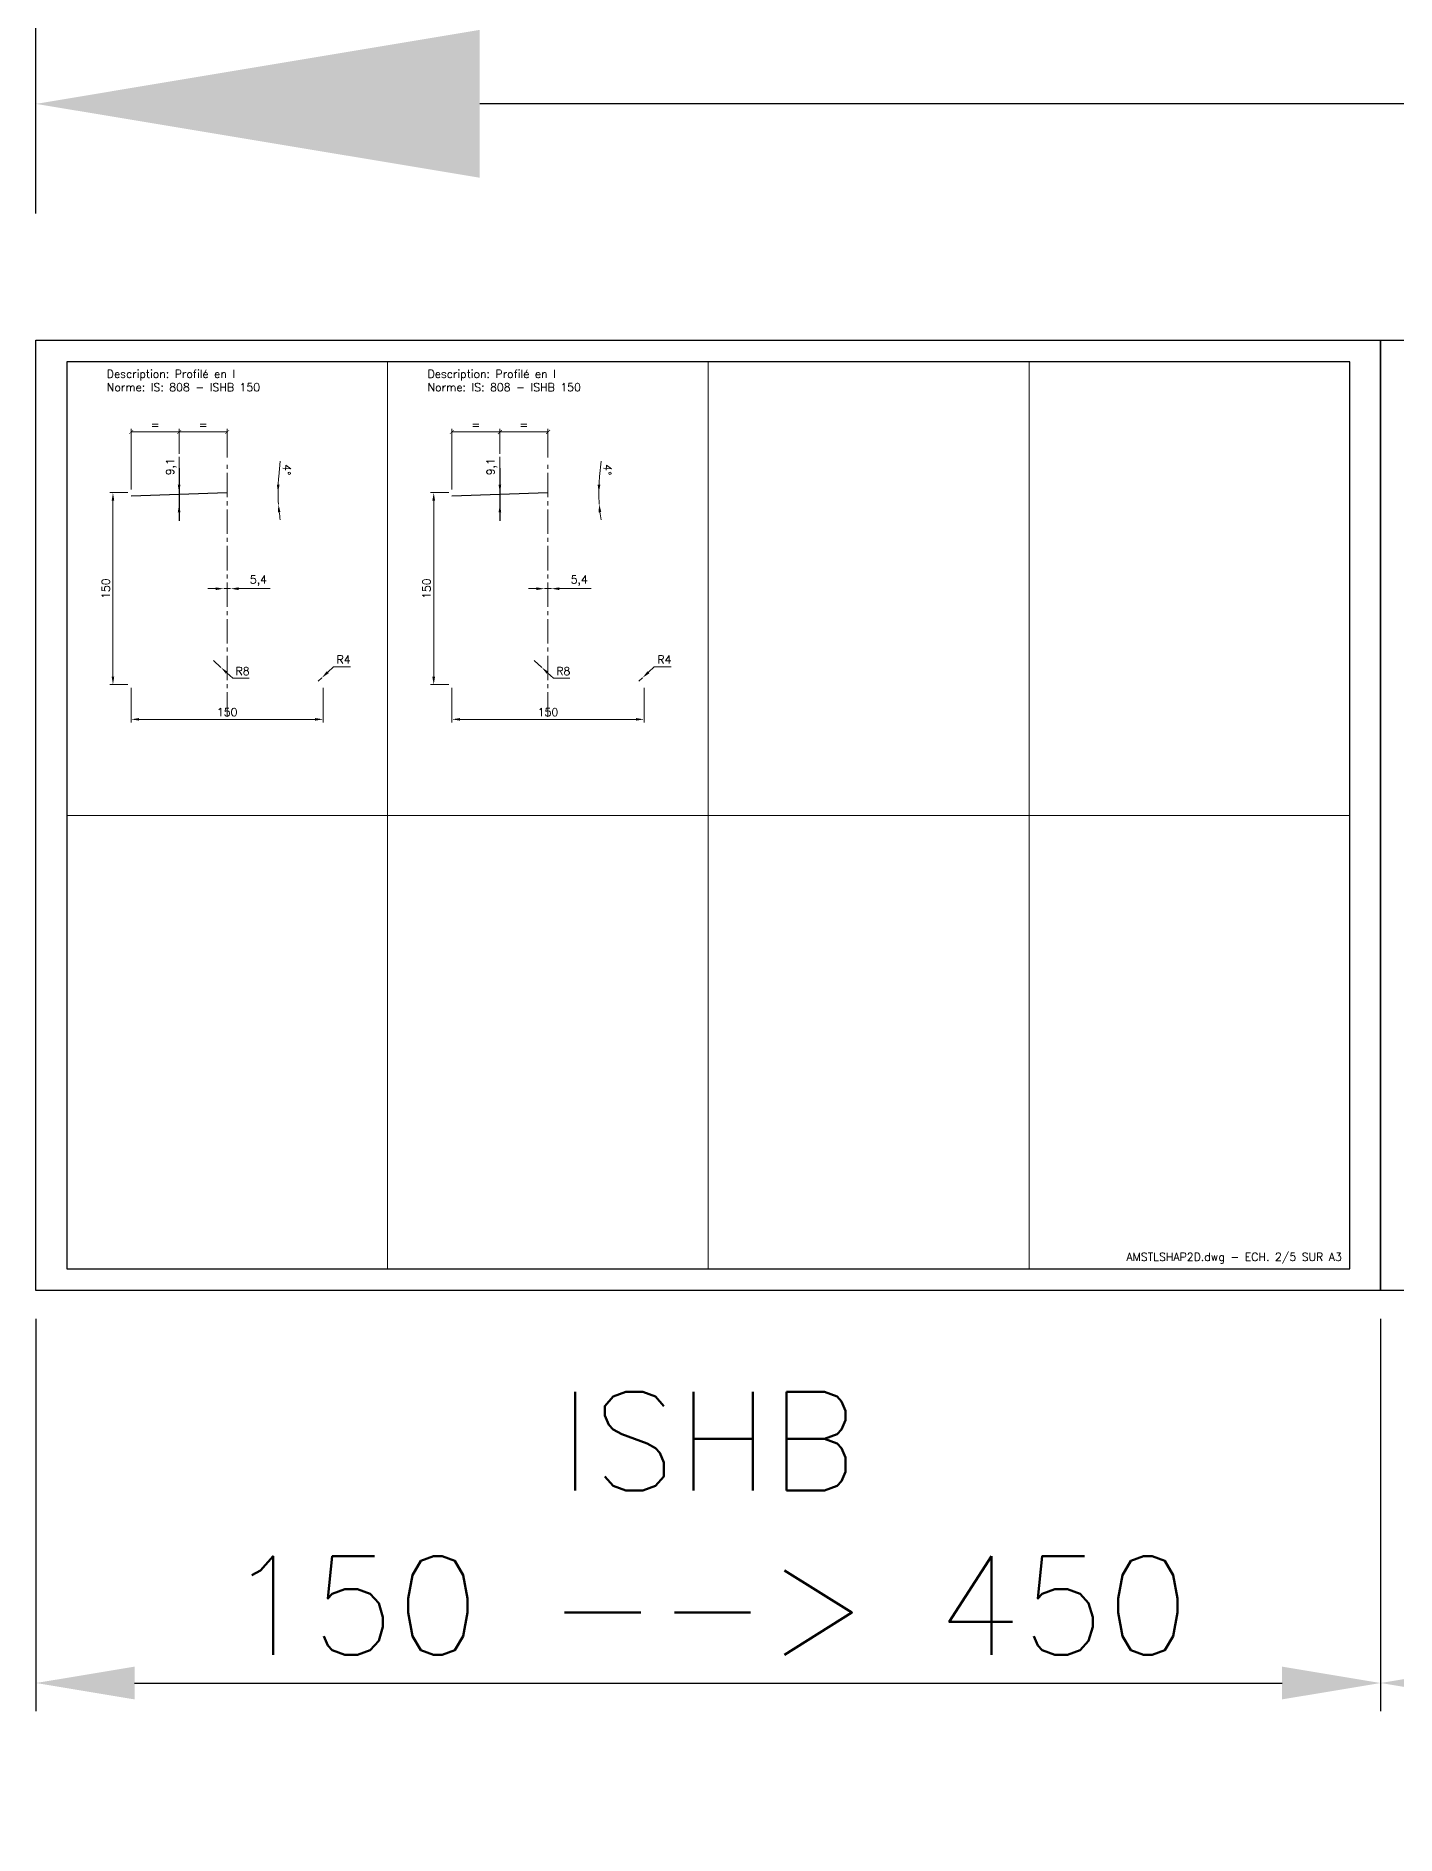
# Model space of a CAD drawing. Header units: millimetres. Extents: x -208 to 15225, y -440 to 4613.
# Drawn here: x 5775 to 6837, y 1802 to 3208 of the extents above; entities that cross this region are included whole.
import ezdxf
from ezdxf.enums import TextEntityAlignment as Align

# ---------------------------------------------------------------- set-up
doc = ezdxf.new("R2010")
doc.units = ezdxf.units.MM
doc.linetypes.add('AXES2', pattern=[28.575, 19.05, -3.175, 3.175, -3.175])
doc.layers.get('Defpoints').update_dxf_attribs({"color": 41})
for name, color, linetype, lineweight in [('AXE', 2, 'AXES2', 18), ('COTE', 1, 'Continuous', 18), ('FIN', 1, 'Continuous', 18), ('TEXTE', 3, 'Continuous', 25)]:
    doc.layers.add(name, color=color, linetype=linetype, lineweight=lineweight)
doc.styles.get("Standard").update_dxf_attribs({"font": 'simplex.shx'})
doc.dimstyles.new('ALSTOM001', dxfattribs={"dimtxt": 3.5, "dimasz": 3.5, "dimexe": 1, "dimexo": 1, "dimgap": 1, "dimtad": 1, "dimrnd": 5e-09, "dimtxsty": 'Standard', "dimcen": 2.5, "dimclrd": 1, "dimclre": 1, "dimclrt": 3, "dimadec": 3, "dimazin": 2, "dimtm": 1e-09, "dimtfac": 1, "dimtmove": 0, "dimatfit": 0, "dimfxl": 1, "dimtolj": 1, "dimarcsym": 1})
doc.dimstyles.new('ALSTOM002_5SP', dxfattribs={"dimscale": 2.5, "dimtxt": 2.5, "dimasz": 2.5, "dimexe": 1, "dimexo": 1, "dimgap": 1, "dimtad": 1, "dimdec": 1, "dimtxsty": 'Standard', "dimcen": 2.5, "dimclrd": 1, "dimclre": 1, "dimclrt": 3, "dimadec": 1, "dimazin": 2, "dimtm": 1e-09, "dimtfac": 1, "dimtdec": 1, "dimtmove": 0, "dimatfit": 0, "dimfxl": 1, "dimtolj": 1, "dimtzin": 0, "dimlwd": 18, "dimlwe": 18, "dimarcsym": 1})

# ---------------------------------------------------------------- blocks, each defined once
blk = doc.blocks.new('A3LASER')
at = {"color": 1}
for points in [[(-420, 0), (-420, 297), (0, 297), (0, 0)], [(-410.38, 6.8), (-9.62, 6.8), (-9.62, 290.2), (-410.38, 290.2)]]:
    blk.add_lwpolyline(points, close=True, dxfattribs=at)
blk = doc.blocks.new('*D346')
at = {"layer": 'COTE', "color": 1, "lineweight": 18, "transparency": 16777216}
for p, q in [((5846.8, 2850.9), (5832.6, 2850.9)), ((5835.1, 2707.1), (5835.1, 2844.6)), ((5846.8, 2700.9), (5832.6, 2700.9))]:
    blk.add_line(p, q, dxfattribs=at)
at = {"layer": 'COTE', "color": 1, "transparency": 16777216}
for points in [[(5834.1, 2844.6), (5836.1, 2844.6), (5835.1, 2850.9)], [(5834.1, 2707.1), (5836.1, 2707.1), (5835.1, 2700.9)]]:
    blk.add_solid(points, dxfattribs=at)
at = {"layer": 'Defpoints', "color": 0, "transparency": 16777216}
for p in [(5835.1, 2850.9), (5849.3, 2850.9), (5849.3, 2700.9)]:
    blk.add_point(p, dxfattribs=at)
at = {"layer": 'COTE', "color": 3, "transparency": 16777216, "insert": (5829.5, 2775.9), "char_height": 6.25, "attachment_point": 5, "rotation": 90}
blk.add_mtext('\\A1;150', dxfattribs=at)
blk = doc.blocks.new('*D347')
at = {"layer": 'COTE', "color": 1, "lineweight": 18, "transparency": 16777216}
for p, q in [((5849.3, 2698.4), (5849.3, 2671.3)), ((5999.3, 2698.4), (5999.3, 2671.3)), ((5855.5, 2673.8), (5993, 2673.8))]:
    blk.add_line(p, q, dxfattribs=at)
at = {"layer": 'COTE', "color": 1, "transparency": 16777216}
for points in [[(5855.5, 2674.8), (5855.5, 2672.8), (5849.3, 2673.8)], [(5993, 2674.8), (5993, 2672.8), (5999.3, 2673.8)]]:
    blk.add_solid(points, dxfattribs=at)
at = {"layer": 'Defpoints', "color": 0, "transparency": 16777216}
for p in [(5849.3, 2700.9), (5999.3, 2700.9), (5999.3, 2673.8)]:
    blk.add_point(p, dxfattribs=at)
at = {"layer": 'COTE', "color": 3, "transparency": 16777216, "insert": (5924.3, 2679.4), "char_height": 6.25, "attachment_point": 5}
blk.add_mtext('\\A1;150', dxfattribs=at)
blk = doc.blocks.new('*D348')
at = {"layer": 'COTE', "color": 1, "lineweight": 18, "transparency": 16777216}
for p, q in [((5915.3, 2775.9), (5909.1, 2775.9)), ((5921.6, 2775.9), (5927, 2775.9)), ((5933.2, 2775.9), (5957.9, 2775.9))]:
    blk.add_line(p, q, dxfattribs=at)
at = {"layer": 'COTE', "color": 1, "transparency": 16777216}
for points in [[(5915.3, 2776.9), (5915.3, 2774.8), (5921.6, 2775.9)], [(5933.2, 2776.9), (5933.2, 2774.8), (5927, 2775.9)]]:
    blk.add_solid(points, dxfattribs=at)
at = {"layer": 'Defpoints', "color": 0, "transparency": 16777216}
for p in [(5921.6, 2775.9), (5927, 2775.9), (5927, 2775.9)]:
    blk.add_point(p, dxfattribs=at)
at = {"layer": 'COTE', "color": 3, "transparency": 16777216, "insert": (5948.7, 2782.1), "char_height": 6.25, "attachment_point": 5}
blk.add_mtext('\\A1;5,4', dxfattribs=at)
blk = doc.blocks.new('*D349')
at = {"layer": 'COTE', "color": 1, "lineweight": 18, "transparency": 16777216}
blk.add_line((5964.6, 2863.4), (5965.8, 2875.4), dxfattribs=at)
for start, end in [(174.3959, 180), (174.3975, 177.1988), (180, 184), (186.8012, 189.6025)]:
    blk.add_arc((6091.8, 2850.9), 127.8, start, end, dxfattribs=at)
at = {"layer": 'COTE', "color": 1, "transparency": 16777216}
for points in [[(5965.2, 2857.1), (5963.1, 2857.1), (5964, 2850.9)], [(5963.9, 2835.6), (5965.9, 2835.8), (5964.3, 2842)]]:
    blk.add_solid(points, dxfattribs=at)
at = {"layer": 'Defpoints', "color": 0, "transparency": 16777216}
for p in [(5849.3, 2850.9), (5934.4, 2839.9), (5964.1, 2844.9), (5995.6, 2844.1), (5999.3, 2850.9)]:
    blk.add_point(p, dxfattribs=at)
at = {"layer": 'COTE', "color": 3, "transparency": 16777216, "insert": (5970.8, 2868.9), "char_height": 6.25, "attachment_point": 5, "rotation": 264.3959}
blk.add_mtext('\\A1;4°', dxfattribs=at)
blk = doc.blocks.new('*D350')
at = {"layer": 'COTE', "color": 1, "lineweight": 18, "transparency": 16777216}
for p, q in [((5886.8, 2857.1), (5886.8, 2878.8)), ((5886.8, 2841.8), (5886.8, 2850.9)), ((5886.8, 2835.5), (5886.8, 2829.3))]:
    blk.add_line(p, q, dxfattribs=at)
at = {"layer": 'COTE', "color": 1, "transparency": 16777216}
for points in [[(5885.7, 2857.1), (5887.8, 2857.1), (5886.8, 2850.9)], [(5885.7, 2835.5), (5887.8, 2835.5), (5886.8, 2841.8)]]:
    blk.add_solid(points, dxfattribs=at)
at = {"layer": 'Defpoints', "color": 0, "transparency": 16777216}
for p in [(5886.8, 2850.9), (5886.8, 2850.9), (5886.8, 2841.8)]:
    blk.add_point(p, dxfattribs=at)
at = {"layer": 'COTE', "color": 3, "transparency": 16777216, "insert": (5880.6, 2871.1), "char_height": 6.25, "attachment_point": 5, "rotation": 90}
blk.add_mtext('\\A1;9,1', dxfattribs=at)
blk = doc.blocks.new('_ArchTick')
at = {"color": 0, "linetype": 'ByBlock', "const_width": 0.15}
blk.add_lwpolyline([(-0.5, -0.5), (0.5, 0.5)], dxfattribs=at)
blk = doc.blocks.new('*D351')
at = {"layer": 'COTE', "color": 1, "lineweight": 18, "transparency": 16777216}
for p, q in [((5849.3, 2853.4), (5849.3, 2900.8)), ((5886.8, 2898.3), (5849.3, 2898.3)), ((5886.8, 2881.3), (5886.8, 2900.8))]:
    blk.add_line(p, q, dxfattribs=at)
at = {"layer": 'Defpoints', "color": 0, "transparency": 16777216}
for p in [(5849.3, 2898.3), (5886.8, 2878.8), (5849.3, 2850.9)]:
    blk.add_point(p, dxfattribs=at)
at = {"layer": 'COTE', "color": 1, "lineweight": 18, "transparency": 16777216, "xscale": 3.125, "yscale": 3.125, "zscale": 3.125, "rotation": 180}
blk.add_blockref('_ArchTick', (5849.3, 2898.3), dxfattribs=at)
at = {"layer": 'COTE', "color": 1, "lineweight": 18, "transparency": 16777216, "xscale": 3.125, "yscale": 3.125, "zscale": 3.125}
blk.add_blockref('_ArchTick', (5886.8, 2898.3), dxfattribs=at)
at = {"layer": 'COTE', "color": 3, "transparency": 16777216, "insert": (5868, 2903.9), "char_height": 6.25, "attachment_point": 5}
blk.add_mtext('\\A1;=', dxfattribs=at)
blk = doc.blocks.new('*D352')
at = {"layer": 'COTE', "color": 1, "lineweight": 18, "transparency": 16777216}
for p, q in [((5886.8, 2881.3), (5886.8, 2900.8)), ((5886.8, 2898.3), (5924.3, 2898.3)), ((5924.3, 2878.4), (5924.3, 2900.8))]:
    blk.add_line(p, q, dxfattribs=at)
at = {"layer": 'Defpoints', "color": 0, "transparency": 16777216}
for p in [(5924.3, 2898.3), (5886.8, 2878.8), (5924.3, 2875.9)]:
    blk.add_point(p, dxfattribs=at)
at = {"layer": 'COTE', "color": 1, "lineweight": 18, "transparency": 16777216, "xscale": 3.125, "yscale": 3.125, "zscale": 3.125, "rotation": 180}
blk.add_blockref('_ArchTick', (5886.8, 2898.3), dxfattribs=at)
at = {"layer": 'COTE', "color": 1, "lineweight": 18, "transparency": 16777216, "xscale": 3.125, "yscale": 3.125, "zscale": 3.125}
blk.add_blockref('_ArchTick', (5924.3, 2898.3), dxfattribs=at)
at = {"layer": 'COTE', "color": 3, "transparency": 16777216, "insert": (5905.5, 2903.9), "char_height": 6.25, "attachment_point": 5}
blk.add_mtext('\\A1;=', dxfattribs=at)
blk = doc.blocks.new('*D353')
at = {"layer": 'COTE', "color": 1, "lineweight": 18, "transparency": 16777216}
for p, q in [((6002.8, 2710.6), (6007.4, 2714.9)), ((6007.4, 2714.9), (6020.6, 2714.9)), ((5995.3, 2703.6), (5998.2, 2706.3))]:
    blk.add_line(p, q, dxfattribs=at)
at = {"layer": 'COTE', "color": 1, "transparency": 16777216}
blk.add_solid([(6002.1, 2711.4), (6003.5, 2709.8), (5998.2, 2706.3)], dxfattribs=at)
at = {"layer": 'Defpoints', "color": 0, "transparency": 16777216}
for p in [(5995.3, 2703.6), (5998.2, 2706.3)]:
    blk.add_point(p, dxfattribs=at)
at = {"layer": 'COTE', "color": 3, "transparency": 16777216, "insert": (6015.2, 2720.5), "char_height": 6.25, "attachment_point": 5}
blk.add_mtext('\\A1;R4', dxfattribs=at)
blk = doc.blocks.new('*D354')
at = {"layer": 'COTE', "color": 1, "lineweight": 18, "transparency": 16777216}
for p, q in [((5913.6, 2719.9), (5919.4, 2714.4)), ((5924, 2710.1), (5928.6, 2705.9)), ((5928.6, 2705.9), (5941.5, 2705.9))]:
    blk.add_line(p, q, dxfattribs=at)
at = {"layer": 'COTE', "color": 1, "transparency": 16777216}
blk.add_solid([(5924.7, 2710.9), (5923.3, 2709.4), (5919.4, 2714.4)], dxfattribs=at)
at = {"layer": 'Defpoints', "color": 0, "transparency": 16777216}
for p in [(5913.6, 2719.9), (5919.4, 2714.4)]:
    blk.add_point(p, dxfattribs=at)
at = {"layer": 'COTE', "color": 3, "transparency": 16777216, "insert": (5936.3, 2711.5), "char_height": 6.25, "attachment_point": 5}
blk.add_mtext('\\A1;R8', dxfattribs=at)
blk = doc.blocks.new('*D364')
at = {"layer": 'COTE', "color": 1, "lineweight": -2, "transparency": 16777216}
for p, q in [((5775, 3069), (5775, 3253.6)), ((15225, 3069), (15225, 3253.6)), ((14878.5, 3154.6), (6121.5, 3154.6))]:
    blk.add_line(p, q, dxfattribs=at)
at = {"layer": 'COTE', "color": 1, "transparency": 16777216}
for points in [[(6121.5, 3212.4), (6121.5, 3096.9), (5775, 3154.6)], [(14878.5, 3212.4), (14878.5, 3096.9), (15225, 3154.6)]]:
    blk.add_solid(points, dxfattribs=at)
at = {"layer": 'Defpoints', "color": 0, "transparency": 16777216}
for p in [(5775, 3154.6), (5775, 2970), (15225, 2970)]:
    blk.add_point(p, dxfattribs=at)
at = {"layer": 'COTE', "color": 3, "transparency": 16777216, "insert": (10500, 3517.6), "char_height": 346.5, "attachment_point": 5}
blk.add_mtext('\\A1;I,H-Formes  /  IS 808-1957', dxfattribs=at)
blk = doc.blocks.new('*D365')
at = {"layer": 'COTE', "color": 1, "lineweight": -2, "transparency": 16777216}
for p, q in [((5775, 2205.5), (5775, 1899)), ((6825, 2205.5), (6825, 1899)), ((5852, 1921), (6748, 1921))]:
    blk.add_line(p, q, dxfattribs=at)
at = {"layer": 'COTE', "color": 1, "transparency": 16777216}
for points in [[(5852, 1933.8), (5852, 1908.2), (5775, 1921)], [(6748, 1933.8), (6748, 1908.2), (6825, 1921)]]:
    blk.add_solid(points, dxfattribs=at)
at = {"layer": 'Defpoints', "color": 0, "transparency": 16777216}
for p in [(5775, 2227.5), (6825, 2227.5), (6825, 1921)]:
    blk.add_point(p, dxfattribs=at)
at = {"layer": 'COTE', "color": 3, "transparency": 16777216, "insert": (6300, 2045.7), "char_height": 77, "attachment_point": 5}
blk.add_mtext('\\A1;ISHB\\P150 --> 450', dxfattribs=at)
blk = doc.blocks.new('*D366')
at = {"layer": 'COTE', "color": 1, "lineweight": 18, "transparency": 16777216}
for p, q in [((6097.3, 2850.9), (6083.1, 2850.9)), ((6085.6, 2707.1), (6085.6, 2844.6)), ((6097.3, 2700.9), (6083.1, 2700.9))]:
    blk.add_line(p, q, dxfattribs=at)
at = {"layer": 'COTE', "color": 1, "transparency": 16777216}
for points in [[(6084.5, 2844.6), (6086.6, 2844.6), (6085.6, 2850.9)], [(6084.5, 2707.1), (6086.6, 2707.1), (6085.6, 2700.9)]]:
    blk.add_solid(points, dxfattribs=at)
at = {"layer": 'Defpoints', "color": 0, "transparency": 16777216}
for p in [(6085.6, 2850.9), (6099.8, 2850.9), (6099.8, 2700.9)]:
    blk.add_point(p, dxfattribs=at)
at = {"layer": 'COTE', "color": 3, "transparency": 16777216, "insert": (6080, 2775.9), "char_height": 6.25, "attachment_point": 5, "rotation": 90}
blk.add_mtext('\\A1;150', dxfattribs=at)
blk = doc.blocks.new('*D367')
at = {"layer": 'COTE', "color": 1, "lineweight": 18, "transparency": 16777216}
for p, q in [((6099.8, 2698.4), (6099.8, 2671.3)), ((6249.8, 2698.4), (6249.8, 2671.3)), ((6106, 2673.8), (6243.5, 2673.8))]:
    blk.add_line(p, q, dxfattribs=at)
at = {"layer": 'COTE', "color": 1, "transparency": 16777216}
for points in [[(6106, 2674.8), (6106, 2672.8), (6099.8, 2673.8)], [(6243.5, 2674.8), (6243.5, 2672.8), (6249.8, 2673.8)]]:
    blk.add_solid(points, dxfattribs=at)
at = {"layer": 'Defpoints', "color": 0, "transparency": 16777216}
for p in [(6099.8, 2700.9), (6249.8, 2700.9), (6249.8, 2673.8)]:
    blk.add_point(p, dxfattribs=at)
at = {"layer": 'COTE', "color": 3, "transparency": 16777216, "insert": (6174.8, 2679.4), "char_height": 6.25, "attachment_point": 5}
blk.add_mtext('\\A1;150', dxfattribs=at)
blk = doc.blocks.new('*D368')
at = {"layer": 'COTE', "color": 1, "lineweight": 18, "transparency": 16777216}
for p, q in [((6165.8, 2775.9), (6159.6, 2775.9)), ((6172.1, 2775.9), (6177.5, 2775.9)), ((6183.7, 2775.9), (6208.4, 2775.9))]:
    blk.add_line(p, q, dxfattribs=at)
at = {"layer": 'COTE', "color": 1, "transparency": 16777216}
for points in [[(6165.8, 2776.9), (6165.8, 2774.8), (6172.1, 2775.9)], [(6183.7, 2776.9), (6183.7, 2774.8), (6177.5, 2775.9)]]:
    blk.add_solid(points, dxfattribs=at)
at = {"layer": 'Defpoints', "color": 0, "transparency": 16777216}
for p in [(6172.1, 2775.9), (6177.5, 2775.9), (6177.5, 2775.9)]:
    blk.add_point(p, dxfattribs=at)
at = {"layer": 'COTE', "color": 3, "transparency": 16777216, "insert": (6199.2, 2782.1), "char_height": 6.25, "attachment_point": 5}
blk.add_mtext('\\A1;5,4', dxfattribs=at)
blk = doc.blocks.new('*D369')
at = {"layer": 'COTE', "color": 1, "lineweight": 18, "transparency": 16777216}
blk.add_line((6215.1, 2863.4), (6216.3, 2875.4), dxfattribs=at)
for start, end in [(174.3959, 180), (174.3975, 177.1988), (180, 184), (186.8012, 189.6025)]:
    blk.add_arc((6342.3, 2850.9), 127.8, start, end, dxfattribs=at)
at = {"layer": 'COTE', "color": 1, "transparency": 16777216}
for points in [[(6215.7, 2857.1), (6213.6, 2857.1), (6214.5, 2850.9)], [(6214.3, 2835.6), (6216.4, 2835.8), (6214.8, 2842)]]:
    blk.add_solid(points, dxfattribs=at)
at = {"layer": 'Defpoints', "color": 0, "transparency": 16777216}
for p in [(6099.8, 2850.9), (6184.9, 2839.9), (6214.6, 2844.9), (6246, 2844.1), (6249.8, 2850.9)]:
    blk.add_point(p, dxfattribs=at)
at = {"layer": 'COTE', "color": 3, "transparency": 16777216, "insert": (6221.3, 2868.9), "char_height": 6.25, "attachment_point": 5, "rotation": 264.3959}
blk.add_mtext('\\A1;4°', dxfattribs=at)
blk = doc.blocks.new('*D370')
at = {"layer": 'COTE', "color": 1, "lineweight": 18, "transparency": 16777216}
for p, q in [((6137.3, 2857.1), (6137.3, 2878.8)), ((6137.3, 2841.8), (6137.3, 2850.9)), ((6137.3, 2835.5), (6137.3, 2829.3))]:
    blk.add_line(p, q, dxfattribs=at)
at = {"layer": 'COTE', "color": 1, "transparency": 16777216}
for points in [[(6136.2, 2857.1), (6138.3, 2857.1), (6137.3, 2850.9)], [(6136.2, 2835.5), (6138.3, 2835.5), (6137.3, 2841.8)]]:
    blk.add_solid(points, dxfattribs=at)
at = {"layer": 'Defpoints', "color": 0, "transparency": 16777216}
for p in [(6137.3, 2850.9), (6137.3, 2850.9), (6137.3, 2841.8)]:
    blk.add_point(p, dxfattribs=at)
at = {"layer": 'COTE', "color": 3, "transparency": 16777216, "insert": (6131, 2871.1), "char_height": 6.25, "attachment_point": 5, "rotation": 90}
blk.add_mtext('\\A1;9,1', dxfattribs=at)
blk = doc.blocks.new('*D371')
at = {"layer": 'COTE', "color": 1, "lineweight": 18, "transparency": 16777216}
for p, q in [((6099.8, 2853.4), (6099.8, 2900.8)), ((6137.3, 2898.3), (6099.8, 2898.3)), ((6137.3, 2881.3), (6137.3, 2900.8))]:
    blk.add_line(p, q, dxfattribs=at)
at = {"layer": 'Defpoints', "color": 0, "transparency": 16777216}
for p in [(6099.8, 2898.3), (6137.3, 2878.8), (6099.8, 2850.9)]:
    blk.add_point(p, dxfattribs=at)
at = {"layer": 'COTE', "color": 1, "lineweight": 18, "transparency": 16777216, "xscale": 3.125, "yscale": 3.125, "zscale": 3.125, "rotation": 180}
blk.add_blockref('_ArchTick', (6099.8, 2898.3), dxfattribs=at)
at = {"layer": 'COTE', "color": 1, "lineweight": 18, "transparency": 16777216, "xscale": 3.125, "yscale": 3.125, "zscale": 3.125}
blk.add_blockref('_ArchTick', (6137.3, 2898.3), dxfattribs=at)
at = {"layer": 'COTE', "color": 3, "transparency": 16777216, "insert": (6118.5, 2903.9), "char_height": 6.25, "attachment_point": 5}
blk.add_mtext('\\A1;=', dxfattribs=at)
blk = doc.blocks.new('*D372')
at = {"layer": 'COTE', "color": 1, "lineweight": 18, "transparency": 16777216}
for p, q in [((6137.3, 2881.3), (6137.3, 2900.8)), ((6137.3, 2898.3), (6174.8, 2898.3)), ((6174.8, 2878.4), (6174.8, 2900.8))]:
    blk.add_line(p, q, dxfattribs=at)
at = {"layer": 'Defpoints', "color": 0, "transparency": 16777216}
for p in [(6174.8, 2898.3), (6137.3, 2878.8), (6174.8, 2875.9)]:
    blk.add_point(p, dxfattribs=at)
at = {"layer": 'COTE', "color": 1, "lineweight": 18, "transparency": 16777216, "xscale": 3.125, "yscale": 3.125, "zscale": 3.125, "rotation": 180}
blk.add_blockref('_ArchTick', (6137.3, 2898.3), dxfattribs=at)
at = {"layer": 'COTE', "color": 1, "lineweight": 18, "transparency": 16777216, "xscale": 3.125, "yscale": 3.125, "zscale": 3.125}
blk.add_blockref('_ArchTick', (6174.8, 2898.3), dxfattribs=at)
at = {"layer": 'COTE', "color": 3, "transparency": 16777216, "insert": (6156, 2903.9), "char_height": 6.25, "attachment_point": 5}
blk.add_mtext('\\A1;=', dxfattribs=at)
blk = doc.blocks.new('*D373')
at = {"layer": 'COTE', "color": 1, "lineweight": 18, "transparency": 16777216}
for p, q in [((6253.3, 2710.6), (6257.8, 2714.9)), ((6257.8, 2714.9), (6271, 2714.9)), ((6245.8, 2703.6), (6248.7, 2706.3))]:
    blk.add_line(p, q, dxfattribs=at)
at = {"layer": 'COTE', "color": 1, "transparency": 16777216}
blk.add_solid([(6252.5, 2711.4), (6254, 2709.8), (6248.7, 2706.3)], dxfattribs=at)
at = {"layer": 'Defpoints', "color": 0, "transparency": 16777216}
for p in [(6245.8, 2703.6), (6248.7, 2706.3)]:
    blk.add_point(p, dxfattribs=at)
at = {"layer": 'COTE', "color": 3, "transparency": 16777216, "insert": (6265.7, 2720.5), "char_height": 6.25, "attachment_point": 5}
blk.add_mtext('\\A1;R4', dxfattribs=at)
blk = doc.blocks.new('*D374')
at = {"layer": 'COTE', "color": 1, "lineweight": 18, "transparency": 16777216}
for p, q in [((6164.1, 2719.9), (6169.9, 2714.4)), ((6174.5, 2710.1), (6179.1, 2705.9)), ((6179.1, 2705.9), (6192, 2705.9))]:
    blk.add_line(p, q, dxfattribs=at)
at = {"layer": 'COTE', "color": 1, "transparency": 16777216}
blk.add_solid([(6175.2, 2710.9), (6173.8, 2709.4), (6169.9, 2714.4)], dxfattribs=at)
at = {"layer": 'Defpoints', "color": 0, "transparency": 16777216}
for p in [(6164.1, 2719.9), (6169.9, 2714.4)]:
    blk.add_point(p, dxfattribs=at)
at = {"layer": 'COTE', "color": 3, "transparency": 16777216, "insert": (6186.8, 2711.5), "char_height": 6.25, "attachment_point": 5}
blk.add_mtext('\\A1;R8', dxfattribs=at)
blk = doc.blocks.new('*D375')
at = {"layer": 'COTE', "color": 1, "lineweight": -2, "transparency": 16777216}
for p, q in [((6825, 2205.5), (6825, 1899)), ((7875, 2205.5), (7875, 1899)), ((7798, 1921), (6902, 1921))]:
    blk.add_line(p, q, dxfattribs=at)
at = {"layer": 'COTE', "color": 1, "transparency": 16777216}
for points in [[(6902, 1933.8), (6902, 1908.2), (6825, 1921)], [(7798, 1933.8), (7798, 1908.2), (7875, 1921)]]:
    blk.add_solid(points, dxfattribs=at)
at = {"layer": 'Defpoints', "color": 0, "transparency": 16777216}
for p in [(6825, 2227.5), (7875, 2227.5), (6825, 1921)]:
    blk.add_point(p, dxfattribs=at)
at = {"layer": 'COTE', "color": 3, "transparency": 16777216, "insert": (7350, 2045.7), "char_height": 77, "attachment_point": 5}
blk.add_mtext('\\A1;ISJB\\P150 --> 225', dxfattribs=at)

msp = doc.modelspace()

# ---------------------------------------------------------------- linework, layer by layer
at = {"layer": 'AXE'}
for p, q in [((5924.284, 2675.873), (5924.284, 2875.873)), ((6174.761, 2675.873), (6174.761, 2875.873))]:
    msp.add_line(p, q, dxfattribs=at)
at = {"layer": 'Defpoints'}
for p, q in [((5886.784, 2870.126), (5886.784, 2828.878)), ((6137.261, 2870.126), (6137.261, 2828.878)), ((5924.284, 2850.873), (5849.284, 2848.131)), ((6174.761, 2850.873), (6099.761, 2848.131))]:
    msp.add_line(p, q, dxfattribs=at)
at = {"layer": 'FIN'}
for p, q in [((6049.523, 2952.996), (6049.523, 2244.504)), ((6300, 2952.996), (6300, 2244.504)), ((6550.477, 2952.996), (6550.477, 2244.504)), ((5799.046, 2598.75), (6800.954, 2598.75))]:
    msp.add_line(p, q, dxfattribs=at)

# ---------------------------------------------------------------- block references
at = {"xscale": 2.5, "yscale": 2.5, "zscale": 2.5}
for p in [(6825, 2227.5), (7875, 2227.5)]:
    msp.add_blockref('A3LASER', p, dxfattribs=at)

# ---------------------------------------------------------------- texts
at = {"layer": 'TEXTE'}
msp.add_text('AMSTLSHAP2D.dwg - ECH. 2/5 SUR A3', height=6.25, dxfattribs=at).set_placement((6794.704, 2250.754), align=Align.RIGHT)
at = {"layer": 'TEXTE', "char_height": 6.25, "width": 215.81551, "attachment_point": 1}
for insert in [(5830.296, 2946.746), (6080.773, 2946.746)]:
    msp.add_mtext('Description: Profilé en I\\PNorme: IS: 808 - ISHB 150', dxfattribs=dict(at, insert=insert))

# ---------------------------------------------------------------- dimensions: what is measured, and where the dimension line sits
at = {"layer": 'COTE'}
for base, p1, p2, text, dimstyle, override, picture, middle in [((5775, 3154.646), (15225, 2970), (5775, 2970), 'I,H-Formes  /  IS 808-1957', 'ALSTOM001', {"dimscale": 99, "dimtoh": 1}, '*D364', (10500, 3154.646)), ((5849.284, 2898.27), (5886.784, 2878.79), (5849.284, 2850.873), '=', 'ALSTOM002_5SP', {"dimasz": 1.25, "dimblk1": 'ArchTick', "dimblk2": 'ArchTick', "dimsah": 1}, '*D351', (5868.034, 2898.27)), ((5924.284, 2898.27), (5886.784, 2878.79), (5924.284, 2875.873), '=', 'ALSTOM002_5SP', {"dimasz": 1.25, "dimblk1": 'ArchTick', "dimblk2": 'ArchTick', "dimsah": 1}, '*D352', (5905.534, 2898.27)), ((6099.761, 2898.27), (6137.261, 2878.79), (6099.761, 2850.873), '=', 'ALSTOM002_5SP', {"dimasz": 1.25, "dimblk1": 'ArchTick', "dimblk2": 'ArchTick', "dimsah": 1}, '*D371', (6118.511, 2898.27)), ((6174.761, 2898.27), (6137.261, 2878.79), (6174.761, 2875.873), '=', 'ALSTOM002_5SP', {"dimasz": 1.25, "dimblk1": 'ArchTick', "dimblk2": 'ArchTick', "dimsah": 1}, '*D372', (6156.011, 2898.27))]:
    dim = msp.add_linear_dim(base=base, p1=p1, p2=p2, text=text, dimstyle=dimstyle, override=override, dxfattribs=at)
    dim.commit()
    dim.dimension.update_dxf_attribs({"geometry": picture, "text_midpoint": middle, "dimtype": 160})
for base, line1, line2, picture, middle in [((5964.13, 2844.925), ((5849.284, 2850.873), (5999.284, 2850.873)), ((5995.563, 2844.141), (5934.426, 2839.866)), '*D349', (5970.794, 2868.851)), ((6214.607, 2844.925), ((6099.761, 2850.873), (6249.761, 2850.873)), ((6246.04, 2844.141), (6184.903, 2839.866)), '*D369', (6221.271, 2868.851))]:
    dim = msp.add_angular_dim_2l(base=base, line1=line1, line2=line2, dimstyle='ALSTOM002_5SP', dxfattribs=at)
    dim.commit()
    dim.dimension.update_dxf_attribs({"geometry": picture, "text_midpoint": middle})
for base, p1, p2, picture, middle in [((5886.784, 2850.873), (5886.784, 2841.779), (5886.784, 2850.873), '*D350', (5880.564, 2871.081)), ((6137.261, 2850.873), (6137.261, 2841.779), (6137.261, 2850.873), '*D370', (6131.041, 2871.081)), ((5835.101, 2850.873), (5849.284, 2700.873), (5849.284, 2850.873), '*D346', (5829.476, 2775.873)), ((6085.579, 2850.873), (6099.761, 2700.873), (6099.761, 2850.873), '*D366', (6079.954, 2775.873))]:
    dim = msp.add_linear_dim(base=base, p1=p1, p2=p2, angle=90, dimstyle='ALSTOM002_5SP', dxfattribs=at)
    dim.commit()
    dim.dimension.update_dxf_attribs({"geometry": picture, "text_midpoint": middle})
for base, p1, p2, picture, middle in [((5926.984, 2775.873), (5921.584, 2775.873), (5926.984, 2775.873), '*D348', (5948.681, 2782.093)), ((6177.461, 2775.873), (6172.061, 2775.873), (6177.461, 2775.873), '*D368', (6199.158, 2782.093)), ((5999.284, 2673.792), (5849.284, 2700.873), (5999.284, 2700.873), '*D347', (5924.284, 2679.417)), ((6249.761, 2673.792), (6099.761, 2700.873), (6249.761, 2700.873), '*D367', (6174.761, 2679.417))]:
    dim = msp.add_linear_dim(base=base, p1=p1, p2=p2, dimstyle='ALSTOM002_5SP', dxfattribs=at)
    dim.commit()
    dim.dimension.update_dxf_attribs({"geometry": picture, "text_midpoint": middle})
for center, mpoint, picture, middle in [((5913.584, 2719.861), (5919.435, 2714.405), '*D354', (5936.285, 2711.505)), ((5995.284, 2703.615), (5998.21, 2706.343), '*D353', (6015.209, 2720.493)), ((6164.061, 2719.861), (6169.912, 2714.405), '*D374', (6186.763, 2711.505)), ((6245.761, 2703.615), (6248.687, 2706.343), '*D373', (6265.686, 2720.493))]:
    dim = msp.add_radius_dim(center=center, mpoint=mpoint, dimstyle='ALSTOM002_5SP', override={"dimtoh": 1}, dxfattribs=at)
    dim.commit()
    dim.dimension.update_dxf_attribs({"geometry": picture, "text_midpoint": middle})
for p1, angle, text, picture, middle in [((5775, 2227.5), 180, 'ISHB\\P150 --> 450', '*D365', (6300, 1921.007)), ((7875, 2227.5), 0, 'ISJB\\P150 --> 225', '*D375', (7350, 1921.007))]:
    dim = msp.add_linear_dim(base=(6825, 1921.007), p1=p1, p2=(6825, 2227.5), angle=angle, text=text, dimstyle='ALSTOM001', override={"dimscale": 22, "dimtoh": 1}, dxfattribs=at)
    dim.commit()
    dim.dimension.update_dxf_attribs({"geometry": picture, "text_midpoint": middle, "dimtype": 160})

doc.saveas('drawing.dxf')
